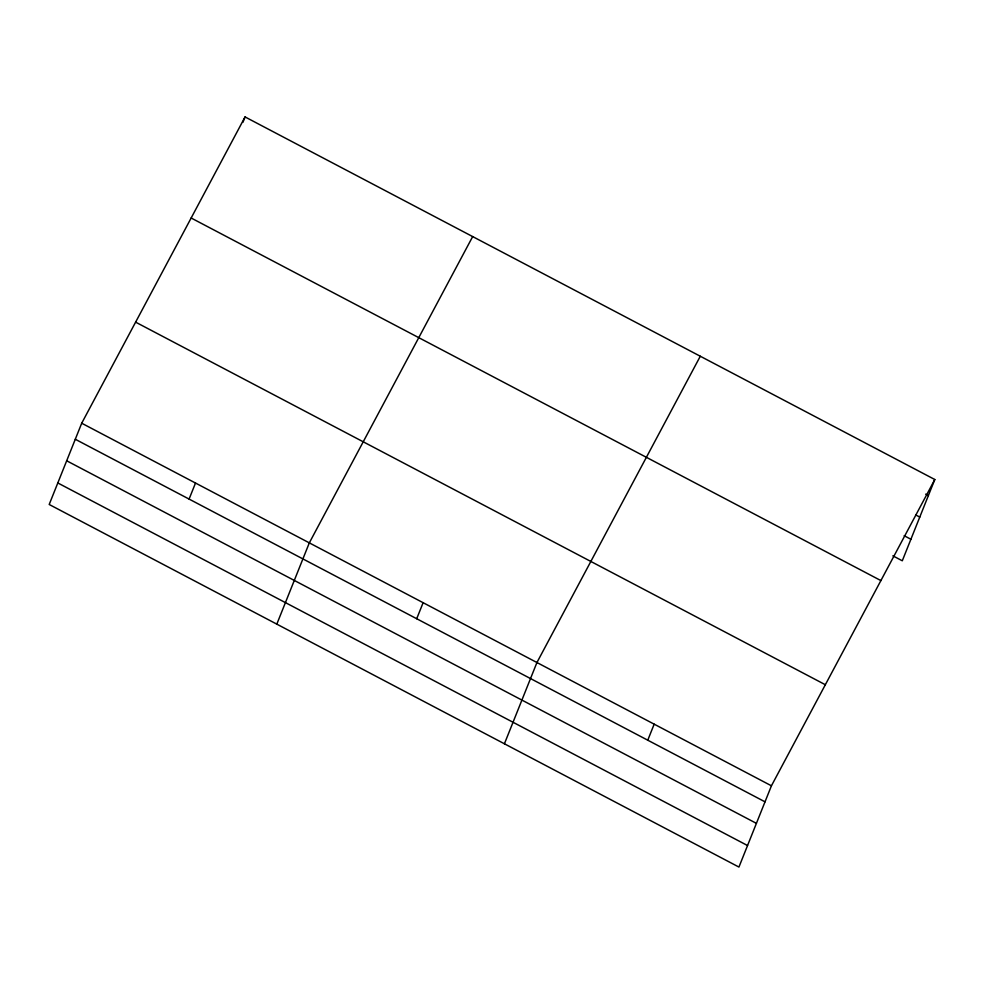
<?xml version="1.0" encoding="UTF-8"?>
<svg xmlns="http://www.w3.org/2000/svg" width="984" height="984" viewBox="0 0 984 984"><rect width="100%" height="100%" fill="white"/><g stroke="black" fill="none" stroke-linecap="round" stroke-linejoin="round"><path stroke-width="1.48" d="M81.709 423.218L49.2 504.484L738.935 867.064L771.431 785.798L934.8 479.516L245.065 116.936L81.709 423.218L771.431 785.798M242.925 122.287L245.065 116.936M189.088 499.085L195.508 483.046M276.812 624.139L309.32 542.873L472.677 236.59M416.699 618.739L423.12 602.7M504.423 743.781L536.932 662.527L700.288 356.245M647.767 740.202L654.176 724.163M934.8 479.516L902.291 560.782L892.857 555.825M925.686 494.14L928.379 495.555M915.735 514.952L919.769 517.08M904.161 535.714L910.901 539.257M191.154 218.005L880.889 580.585M135.62 322.149L825.342 684.729M75.288 439.258L765.023 801.837M66.678 460.783L756.413 823.362M57.81 482.959L747.545 845.539"/></g></svg>
